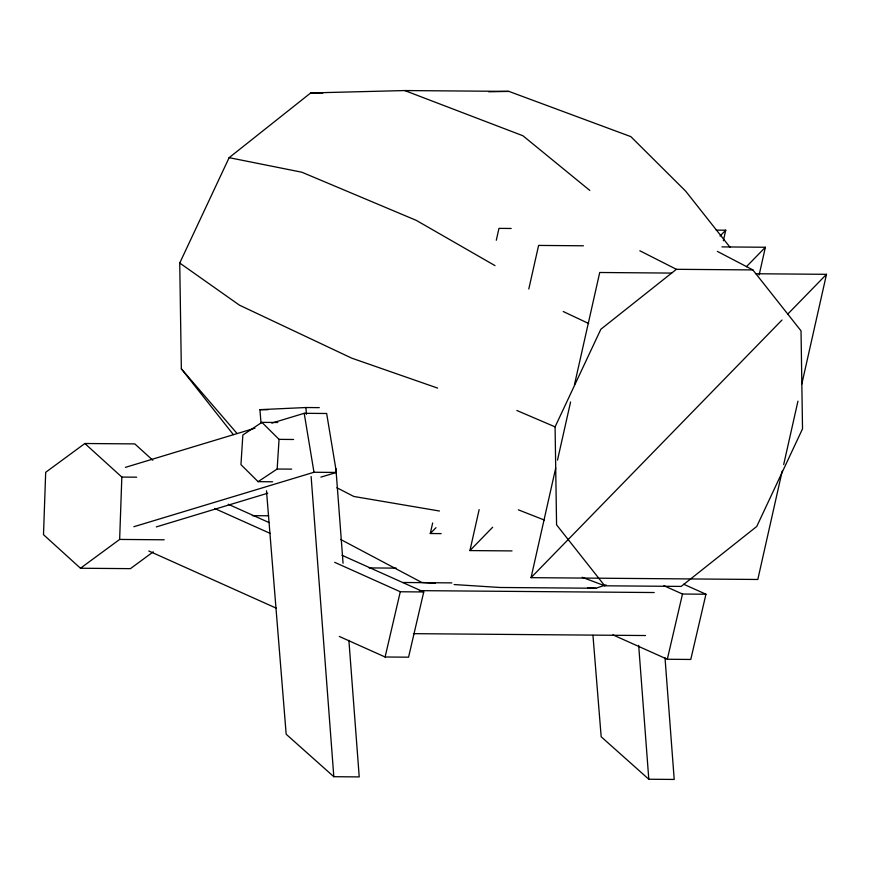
<?xml version="1.0" encoding="UTF-8"?>
<svg xmlns="http://www.w3.org/2000/svg" width="870" height="870" viewBox="0 0 870 870"><rect width="100%" height="100%" fill="white"/><g stroke="black" fill="none" stroke-linecap="round" stroke-linejoin="round"><path stroke-width="1.3" d="M80.475 568.24L119.647 539.433L121.833 477.064L84.858 443.504L45.686 472.312L43.5 534.68L80.475 568.24L130.424 568.643L153.272 551.841M258.107 481.665L277.16 469.017L279.053 439.361L261.903 422.363L242.85 435.011L240.957 464.656L258.107 481.665L272.625 481.784M441.144 533.614L430.28 533.528L432.662 522.957M496.291 240.261L498.967 228.375L511.19 228.473M512.017 550.917L469.93 550.579L479.142 509.624M528.797 289.014L538.606 245.427L583.422 245.786M782.195 471.148L757.813 579.474L531.048 577.658L555.723 468.006M557.507 460.078L570.589 401.962M574.45 384.79L599.724 272.495L671.694 273.082M723.361 240.772L725.743 230.202L716.238 230.126M759.14 274.985L765.382 247.254L721.926 246.895M783.685 464.547L797.953 401.135M801.825 383.964L826.5 274.322L755.889 273.756M385.105 657.002L400.287 591.763L423.744 591.959L408.563 657.187L385.105 657.002L339.322 636.459M667.312 659.264L682.493 594.036L705.951 594.221L690.769 659.46L667.312 659.264L612.871 634.85M233.345 434.608L181.341 368.815L179.731 263.034L229.136 157.666L310.688 92.949L404.746 90.556L508.906 91.394L630.826 136.623L685.701 191.183L730.191 247.471M604.748 585.804L556.572 524.86L555.082 426.865L600.855 329.251L676.392 269.308L752.854 269.917L801.031 330.861L802.521 428.856L756.748 526.47L681.21 586.413L604.748 585.804L582.215 577.288M430.28 533.528L435.968 527.698M720.055 236.031L725.743 230.202M469.93 550.579L492.659 527.242M746.438 266.688L765.382 247.254M531.048 577.658L781.989 320.019M787.676 314.179L826.5 274.322M454.107 584.542L499.891 587.478L595.819 588.25L606.107 584.879M125.389 467.375L254.964 428.192M271.81 423.103L304.206 413.304L326.652 413.489L336.429 472.432L320.878 477.13M133.871 526.72L313.983 472.258L336.429 472.432M156.317 526.905L267.753 493.203M261.022 423.168L259.934 409.65L305.903 407.53L319.279 407.638M488.733 91.785L508.906 91.394M310.688 92.949L322.868 93.046M259.934 409.65L267.949 409.716M261.903 422.363L277.737 422.483M279.053 439.361L293.571 439.48M84.858 443.504L134.806 443.907L152.794 460.23M277.16 469.017L291.678 469.137M121.833 477.064L136.688 477.184M252.333 515.66L268.623 515.801M119.647 539.433L164.202 539.791M369.119 567.914L396.263 568.132M402.995 582.487L451.867 582.889M419.394 590.643L654.24 592.535M413.402 633.664L645.54 635.535M266.492 490.8L286.176 734.236L333.819 776.703L359.223 776.91L348.892 640.331M592.959 635.339L601.17 736.77L648.803 779.237L674.207 779.444L665.006 657.731M435.25 583.335L421.787 582.465L340.583 539.422M587.718 587.641L595.819 588.25M439.459 511.016L353.785 496.455L336.886 487.755M229.136 157.666L301.846 172.216L416.284 220.371L495.008 265.622M437.588 388.085L351.687 358.135L239.5 305.196L179.731 263.034M404.746 90.556L522.913 135.753L589.784 190.421M518.346 509.831L544.239 520.01M516.845 410.488L555.082 426.865M683.679 584.238L705.951 594.221M663.93 585.706L682.493 594.036M228.244 504.252L269.08 522.576M342.084 555.321L423.744 591.959M214.683 508.504L270.363 533.484M334.711 562.346L400.287 591.763M148.781 550.982L276.225 608.152M563.238 311.525L588.718 323.531M639.831 250.756L676.392 269.308M717.337 251.376L752.854 269.917M181.341 368.815L237.097 433.543M304.206 413.304L313.983 472.258M638.678 645.366L648.803 779.237M335.907 468.582L343.063 563.249M305.903 407.53L306.414 414.294M311.123 476.499L333.819 776.703"/></g></svg>
